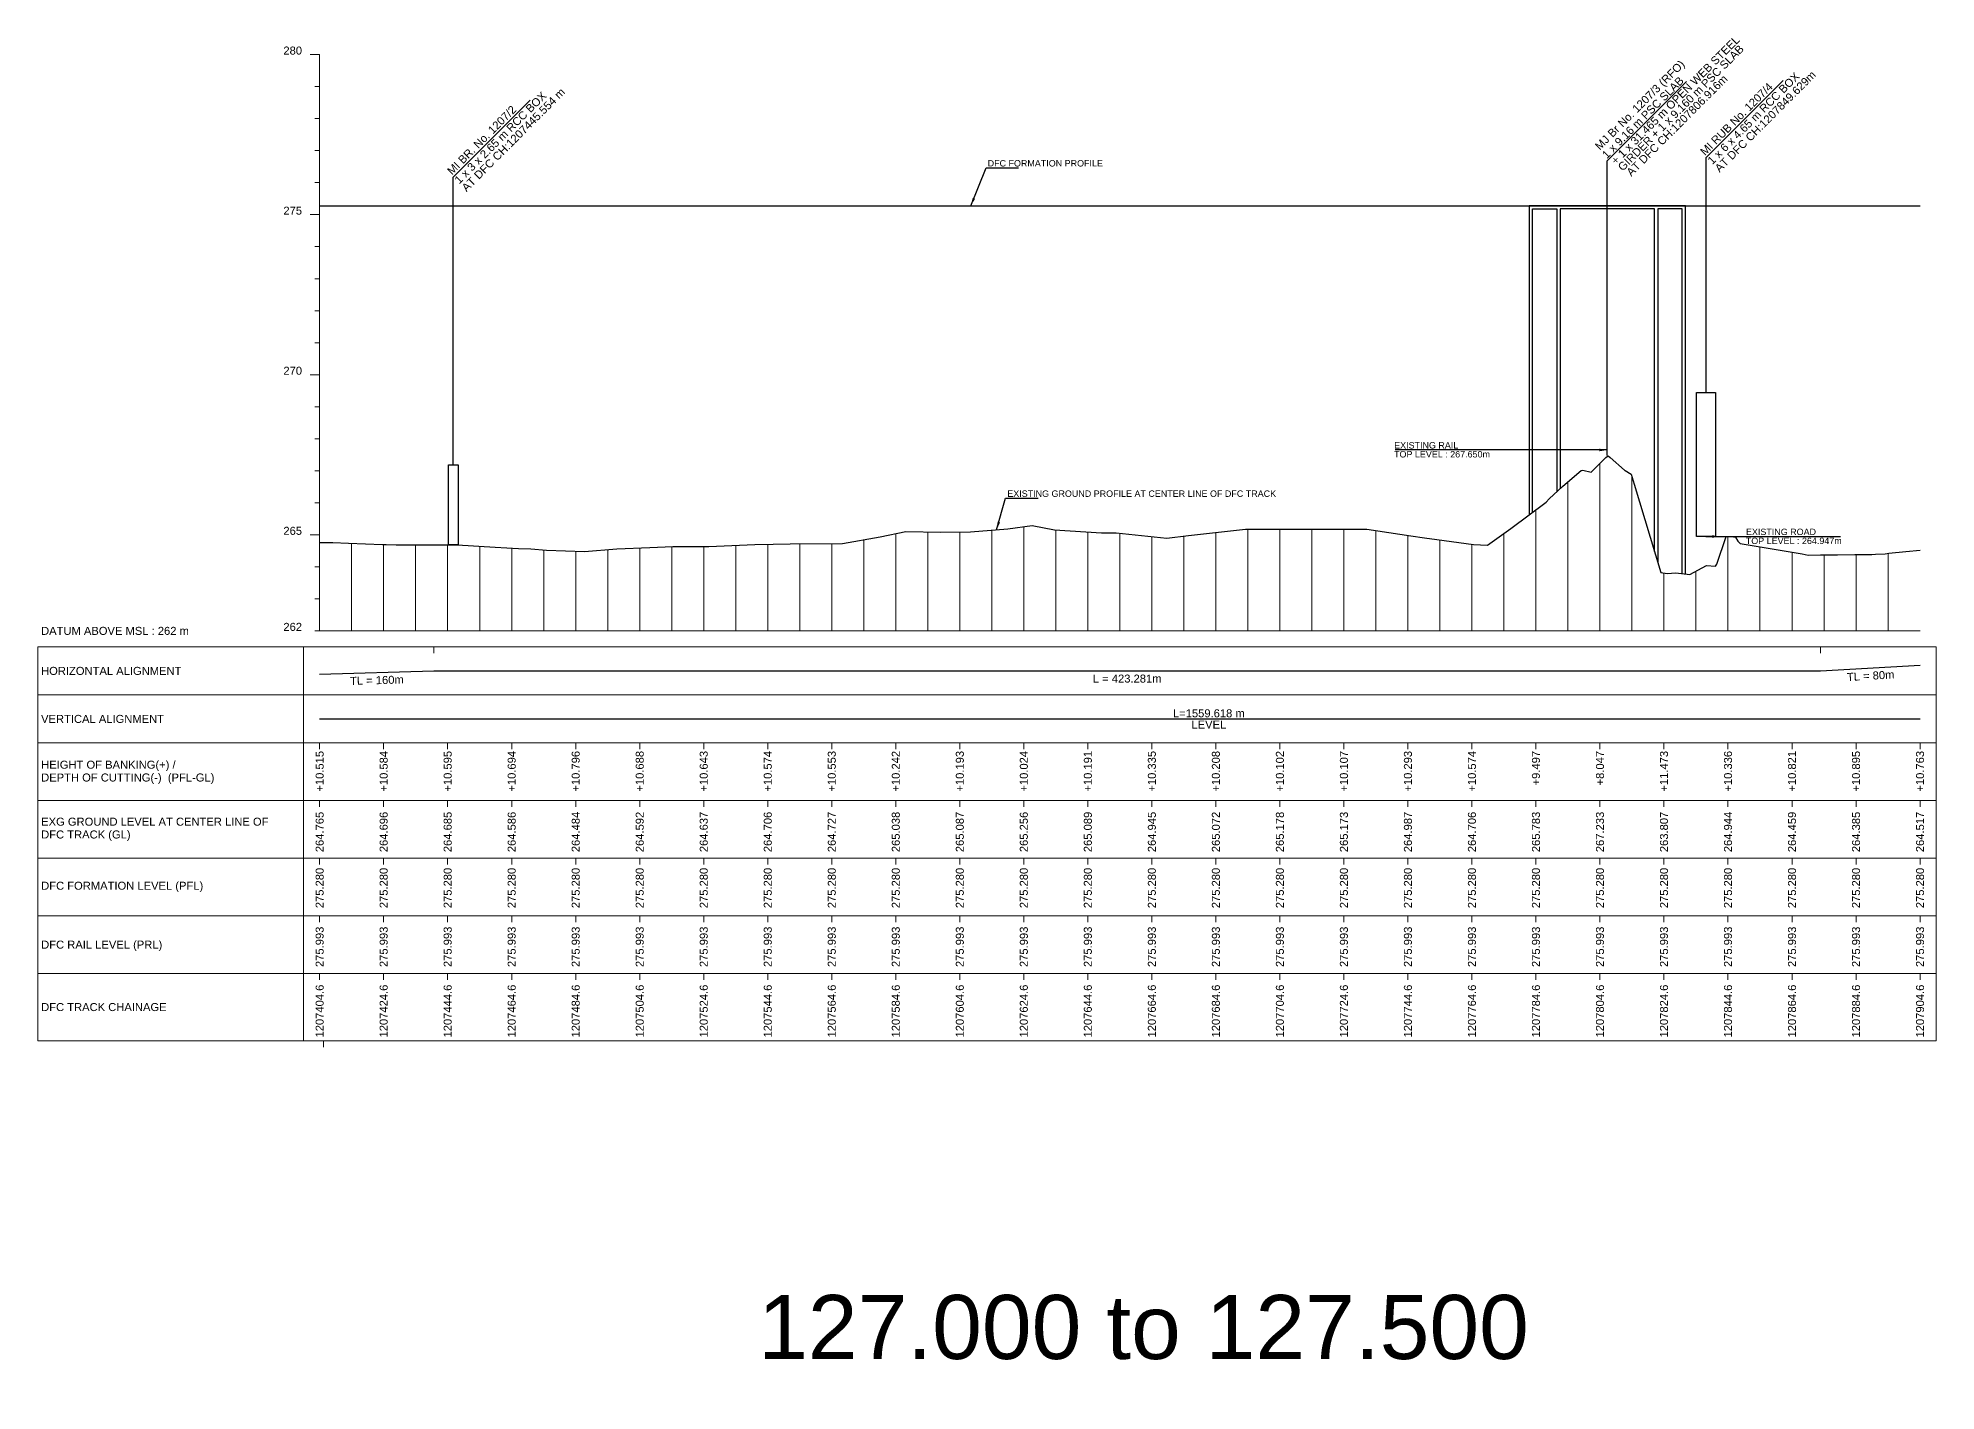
# Model space of a CAD drawing. Header units: metres. Extents: x 33905 to 43505, y -12340 to -11815.
# Drawn here: x 39912 to 40505, y -12237 to -11815 of the extents above; entities that cross this region are included whole.
import ezdxf
from ezdxf.enums import TextEntityAlignment as Align

# ---------------------------------------------------------------- set-up
doc = ezdxf.new("R2010")
doc.units = ezdxf.units.M
doc.header["$MEASUREMENT"] = 0
for name, color, linetype, lineweight in [('LS BRIDGE INDICATION', 10, 'Continuous', 30), ('LS CUT FILL', 10, 'Continuous', 0), ('LS DATUM', 7, 'Continuous', 0), ('LS DATUM X', 7, 'Continuous', 0), ('LS DATUM Y', 7, 'Continuous', 0), ('LS EXG GL', 7, 'Continuous', 0), ('LS EXG. GL', 7, 'Continuous', 0), ('LS FRAME', 7, 'Continuous', 0), ('LS PRO FL', 10, 'Continuous', 0), ('LS PRO. CUT & FILL', 10, 'Continuous', 0), ('LS PRO. DFCC CH', 10, 'Continuous', 0), ('LS PRO. FL', 10, 'Continuous', 0), ('LS PRO. RL', 10, 'Continuous', 0), ('LS PROFILE EXG GL', 7, 'Continuous', 30), ('LS PROFILE PRO FL', 1, 'Continuous', 30), ('LS TICKS', 7, 'Continuous', 0), ('Profile Grid', 7, 'Continuous', 0)]:
    doc.layers.add(name, color=color, linetype=linetype, lineweight=lineweight)
for name, color, linetype in [("LS BRIDGE'S", 7, 'Continuous'), ('LS HORIZONTAL ALIGNMENT', 10, 'Continuous'), ('LS VERTICAL ALIGNMENT', 10, 'Continuous'), ('ref text', 3, 'Continuous')]:
    doc.layers.add(name, color=color, linetype=linetype)
doc.styles.get("Standard").update_dxf_attribs({"font": 'arial.ttf'})
doc.styles.add('Style-Arial', font='arial.ttf')
doc.styles.add('StyleArial', font='arial.ttf')
doc.dimstyles.get("Standard").update_dxf_attribs({"dimtxt": 0.18, "dimasz": 0.18, "dimexe": 0.18, "dimexo": 0.0625, "dimgap": 0.09, "dimtad": 0, "dimtih": 1, "dimtoh": 1, "dimdec": 4, "dimzin": 0, "dimdsep": 46, "dimtxsty": 'Standard', "dimcen": 0.09, "dimadec": 0, "dimazin": 0, "dimtfac": 1, "dimtdec": 4, "dimtofl": 0, "dimtmove": 0, "dimatfit": 3, "dimfxl": 1, "dimtolj": 1, "dimtzin": 0, "dimarcsym": 0})

msp = doc.modelspace()

# ---------------------------------------------------------------- linework, layer by layer
at = {"layer": 'LS BRIDGE INDICATION'}
for points in [[(40402.29, -11867.2), (40377.89, -11867.2), (40377.89, -11963.74)], [(40378.89, -11962.99), (40378.89, -11868.2), (40386.54, -11868.2), (40386.54, -11956.47)], [(40402.29, -11868.2), (40387.54, -11868.2), (40387.54, -11955.53)], [(40426.69, -11982.28), (40426.69, -11867.2), (40402.29, -11867.2)], [(40417.04, -11975.16), (40417.04, -11868.2), (40402.29, -11868.2)], [(40425.69, -11982.16), (40425.69, -11868.2), (40418.04, -11868.2), (40418.04, -11978.47)]]:
    msp.add_lwpolyline(points, dxfattribs=at)
for points in [[(40430.13, -11925.53), (40436.13, -11925.53), (40436.13, -11970.53), (40430.13, -11970.53)], [(40040.25, -11948.15), (40043.25, -11948.15), (40043.25, -11973.15), (40040.25, -11973.15)]]:
    msp.add_lwpolyline(points, close=True, dxfattribs=at)
at = {"layer": "LS BRIDGE'S", "color": 10}
for points in [[(40402.29, -11945.21), (40402.29, -11853.15), (40427.06, -11828.38)], [(40433.23, -11925.53), (40433.23, -11852.19), (40457.28, -11828.14)], [(40041.75, -11948.15), (40041.75, -11858.25), (40065.8, -11834.2)]]:
    msp.add_lwpolyline(points, dxfattribs=at)
at = {"layer": 'LS DATUM X', "color": 7, "linetype": 'Continuous', "lineweight": 0}
msp.add_line((40000, -12000), (40500, -12000), dxfattribs=at)
at = {"layer": 'LS DATUM Y', "color": 7, "linetype": 'Continuous', "lineweight": 0}
for p, q in [((39997, -11820), (40000, -11820)), ((39997, -11820), (40000, -11820)), ((40000, -12000), (40000, -11820)), ((39998.5, -11830), (40000, -11830)), ((39998.5, -11840), (40000, -11840)), ((39998.5, -11850), (40000, -11850)), ((39998.5, -11860), (40000, -11860)), ((39997, -11870), (40000, -11870)), ((39998.5, -11880), (40000, -11880)), ((39998.5, -11890), (40000, -11890)), ((39998.5, -11900), (40000, -11900)), ((39998.5, -11910), (40000, -11910)), ((39997, -11920), (40000, -11920)), ((39998.5, -11930), (40000, -11930)), ((39998.5, -11940), (40000, -11940)), ((39998.5, -11950), (40000, -11950)), ((39998.5, -11960), (40000, -11960)), ((39997, -11970), (40000, -11970)), ((39998.5, -11980), (40000, -11980)), ((39998.5, -11990), (40000, -11990)), ((39998.5, -12000), (40000, -12000))]:
    msp.add_line(p, q, dxfattribs=at)
at = {"layer": 'LS FRAME'}
for points in [[(39995, -12005), (39912, -12005), (39912, -12020), (39995, -12020)], [(39995, -12020), (39912, -12020), (39912, -12035), (39995, -12035)], [(39995, -12035), (39912, -12035), (39912, -12053), (39995, -12053)], [(39995, -12053), (39912, -12053), (39912, -12071), (39995, -12071)], [(39995, -12071), (39912, -12071), (39912, -12089), (39995, -12089)], [(39995, -12089), (39912, -12089), (39912, -12107), (39995, -12107)], [(39995, -12107), (39912, -12107), (39912, -12128), (39995, -12128)]]:
    msp.add_lwpolyline(points, dxfattribs=at)
at = {"layer": 'LS FRAME', "color": 7, "linetype": 'Continuous', "lineweight": 0, "flags": 128}
for points in [[(39995, -12020), (40505, -12020), (40505, -12005), (39995, -12005), (39995, -12020)], [(39995, -12035), (40505, -12035), (40505, -12020), (39995, -12020), (39995, -12035)], [(39995, -12053), (40505, -12053), (40505, -12035), (39995, -12035), (39995, -12053)], [(39995, -12071), (40505, -12071), (40505, -12053), (39995, -12053), (39995, -12071)], [(39995, -12089), (40505, -12089), (40505, -12071), (39995, -12071), (39995, -12089)], [(39995, -12107), (40505, -12107), (40505, -12089), (39995, -12089), (39995, -12107)], [(39995, -12128), (40505, -12128), (40505, -12107), (39995, -12107), (39995, -12128)]]:
    msp.add_lwpolyline(points, close=True, dxfattribs=at)
at = {"layer": 'LS HORIZONTAL ALIGNMENT', "flags": 128}
msp.add_lwpolyline([(40000, -12013.53), (40035.67, -12012.5), (40035.67, -12012.5), (40468.92, -12012.5), (40468.92, -12012.5), (40500, -12010.74)], dxfattribs=at)
at = {"layer": 'LS PROFILE EXG GL', "flags": 128}
msp.add_lwpolyline([(40000, -11972.35), (40003.67, -11972.42), (40004.12, -11972.42), (40009.01, -11972.61), (40014.34, -11972.82), (40019.67, -11973.03), (40020.8, -11973.07), (40023.88, -11973.11), (40025.01, -11973.12), (40026.18, -11973.14), (40030.34, -11973.14), (40035.67, -11973.15), (40043.01, -11973.15), (40054.8, -11973.86), (40062.12, -11974.25), (40065.95, -11974.4), (40070.91, -11974.84), (40082.79, -11975.25), (40092.85, -11974.39), (40103.19, -11973.94), (40110.37, -11973.7), (40121.62, -11973.62), (40135.95, -11973.06), (40141.73, -11972.89), (40147.01, -11972.83), (40163.34, -11972.7), (40175.11, -11970.59), (40183.15, -11969), (40194.04, -11969.17), (40203.33, -11969.11), (40214.97, -11968.1), (40222.6, -11967.09), (40229.61, -11968.41), (40244.29, -11969.4), (40248.85, -11969.36), (40264.68, -11971.04), (40264.7, -11971.07), (40271.45, -11970.23), (40289.3, -11968.24), (40301.54, -11968.21), (40305.85, -11968.25), (40319.02, -11968.27), (40327.21, -11968.27), (40340.96, -11970.27), (40345.2, -11970.9), (40349, -11971.42), (40360.48, -11973.01), (40364.87, -11973.27), (40372.2, -11967.98), (40383.16, -11959.81), (40384.18, -11958.71), (40388.25, -11954.86), (40389.9, -11953.58), (40394.09, -11949.88), (40394.66, -11949.77), (40397.24, -11950.42), (40401.87, -11945.8), (40402.58, -11945.3), (40403.22, -11945.82), (40407.72, -11949.77), (40407.89, -11949.89), (40409.79, -11951.08), (40410.71, -11954.19), (40419.04, -11981.78), (40421.05, -11982.1), (40423.66, -11981.92), (40428.09, -11982.44), (40433.32, -11979.59), (40436.09, -11979.77), (40436.48, -11979.14), (40439.43, -11970.57), (40441.07, -11970.53), (40442.39, -11970.78), (40443.12, -11972.01), (40443.84, -11972.71), (40463.14, -11975.93), (40465.09, -11976.35), (40468.92, -11976.25), (40469.13, -11976.25), (40474.25, -11976.2), (40479.59, -11976.15), (40484.92, -11976.1), (40486.1, -11976.09), (40489.09, -11975.89), (40490.25, -11975.77), (40495.59, -11975.26), (40500, -11974.83)], dxfattribs=at)
at = {"layer": 'LS PROFILE PRO FL'}
msp.add_line((40000, -11867.2), (40500, -11867.2), dxfattribs=at)
at = {"layer": 'LS TICKS', "color": 7, "linetype": 'Continuous', "lineweight": 0, "flags": 128}
for points in [[(40035.67, -12007), (40035.67, -12005)], [(40468.92, -12007), (40468.92, -12005)], [(40000, -12037), (40000, -12035)], [(40020, -12037), (40020, -12035)], [(40040, -12037), (40040, -12035)], [(40060, -12037), (40060, -12035)], [(40080, -12037), (40080, -12035)], [(40100, -12037), (40100, -12035)], [(40120, -12037), (40120, -12035)], [(40140, -12037), (40140, -12035)], [(40160, -12037), (40160, -12035)], [(40180, -12037), (40180, -12035)], [(40200, -12037), (40200, -12035)], [(40220, -12037), (40220, -12035)], [(40240, -12037), (40240, -12035)], [(40260, -12037), (40260, -12035)], [(40280, -12037), (40280, -12035)], [(40300, -12037), (40300, -12035)], [(40320, -12037), (40320, -12035)], [(40340, -12037), (40340, -12035)], [(40360, -12037), (40360, -12035)], [(40380, -12037), (40380, -12035)], [(40400, -12037), (40400, -12035)], [(40420, -12037), (40420, -12035)], [(40440, -12037), (40440, -12035)], [(40460, -12037), (40460, -12035)], [(40480, -12037), (40480, -12035)], [(40500, -12037), (40500, -12035)], [(40000, -12055), (40000, -12053)], [(40020, -12055), (40020, -12053)], [(40040, -12055), (40040, -12053)], [(40060, -12055), (40060, -12053)], [(40080, -12055), (40080, -12053)], [(40100, -12055), (40100, -12053)], [(40120, -12055), (40120, -12053)], [(40140, -12055), (40140, -12053)], [(40160, -12055), (40160, -12053)], [(40180, -12055), (40180, -12053)], [(40200, -12055), (40200, -12053)], [(40220, -12055), (40220, -12053)], [(40240, -12055), (40240, -12053)], [(40260, -12055), (40260, -12053)], [(40280, -12055), (40280, -12053)], [(40300, -12055), (40300, -12053)], [(40320, -12055), (40320, -12053)], [(40340, -12055), (40340, -12053)], [(40360, -12055), (40360, -12053)], [(40380, -12055), (40380, -12053)], [(40400, -12055), (40400, -12053)], [(40420, -12055), (40420, -12053)], [(40440, -12055), (40440, -12053)], [(40460, -12055), (40460, -12053)], [(40480, -12055), (40480, -12053)], [(40500, -12055), (40500, -12053)], [(40000, -12073), (40000, -12071)], [(40020, -12073), (40020, -12071)], [(40040, -12073), (40040, -12071)], [(40060, -12073), (40060, -12071)], [(40080, -12073), (40080, -12071)], [(40100, -12073), (40100, -12071)], [(40120, -12073), (40120, -12071)], [(40140, -12073), (40140, -12071)], [(40160, -12073), (40160, -12071)], [(40180, -12073), (40180, -12071)], [(40200, -12073), (40200, -12071)], [(40220, -12073), (40220, -12071)], [(40240, -12073), (40240, -12071)], [(40260, -12073), (40260, -12071)], [(40280, -12073), (40280, -12071)], [(40300, -12073), (40300, -12071)], [(40320, -12073), (40320, -12071)], [(40340, -12073), (40340, -12071)], [(40360, -12073), (40360, -12071)], [(40380, -12073), (40380, -12071)], [(40400, -12073), (40400, -12071)], [(40420, -12073), (40420, -12071)], [(40440, -12073), (40440, -12071)], [(40460, -12073), (40460, -12071)], [(40480, -12073), (40480, -12071)], [(40500, -12073), (40500, -12071)], [(40000, -12091), (40000, -12089)], [(40020, -12091), (40020, -12089)], [(40040, -12091), (40040, -12089)], [(40060, -12091), (40060, -12089)], [(40080, -12091), (40080, -12089)], [(40100, -12091), (40100, -12089)], [(40120, -12091), (40120, -12089)], [(40140, -12091), (40140, -12089)], [(40160, -12091), (40160, -12089)], [(40180, -12091), (40180, -12089)], [(40200, -12091), (40200, -12089)], [(40220, -12091), (40220, -12089)], [(40240, -12091), (40240, -12089)], [(40260, -12091), (40260, -12089)], [(40280, -12091), (40280, -12089)], [(40300, -12091), (40300, -12089)], [(40320, -12091), (40320, -12089)], [(40340, -12091), (40340, -12089)], [(40360, -12091), (40360, -12089)], [(40380, -12091), (40380, -12089)], [(40400, -12091), (40400, -12089)], [(40420, -12091), (40420, -12089)], [(40440, -12091), (40440, -12089)], [(40460, -12091), (40460, -12089)], [(40480, -12091), (40480, -12089)], [(40500, -12091), (40500, -12089)], [(40000, -12109), (40000, -12107)], [(40020, -12109), (40020, -12107)], [(40040, -12109), (40040, -12107)], [(40060, -12109), (40060, -12107)], [(40080, -12109), (40080, -12107)], [(40100, -12109), (40100, -12107)], [(40120, -12109), (40120, -12107)], [(40140, -12109), (40140, -12107)], [(40160, -12109), (40160, -12107)], [(40180, -12109), (40180, -12107)], [(40200, -12109), (40200, -12107)], [(40220, -12109), (40220, -12107)], [(40240, -12109), (40240, -12107)], [(40260, -12109), (40260, -12107)], [(40280, -12109), (40280, -12107)], [(40300, -12109), (40300, -12107)], [(40320, -12109), (40320, -12107)], [(40340, -12109), (40340, -12107)], [(40360, -12109), (40360, -12107)], [(40380, -12109), (40380, -12107)], [(40400, -12109), (40400, -12107)], [(40420, -12109), (40420, -12107)], [(40440, -12109), (40440, -12107)], [(40460, -12109), (40460, -12107)], [(40480, -12109), (40480, -12107)], [(40500, -12109), (40500, -12107)], [(40001.25, -12130), (40001.25, -12128)]]:
    msp.add_lwpolyline(points, dxfattribs=at)
at = {"layer": 'LS VERTICAL ALIGNMENT', "flags": 128}
msp.add_lwpolyline([(40000, -12027.5), (40500, -12027.5)], dxfattribs=at)
at = {"layer": 'Profile Grid'}
for p, q in [((40400, -11947.67), (40400, -12000)), ((40390, -11953.49), (40390, -12000)), ((40410, -11951.8), (40410, -12000)), ((40380, -11962.17), (40380, -12000)), ((40010, -11972.65), (40010, -12000)), ((40170, -11971.51), (40170, -12000)), ((40180, -11969.62), (40180, -12000)), ((40190, -11969.1), (40190, -12000)), ((40200, -11969.13), (40200, -12000)), ((40210, -11968.53), (40210, -12000)), ((40220, -11967.44), (40220, -12000)), ((40230, -11968.44), (40230, -12000)), ((40240, -11969.11), (40240, -12000)), ((40250, -11969.48), (40250, -12000)), ((40260, -11970.55), (40260, -12000)), ((40270, -11970.41), (40270, -12000)), ((40280, -11969.28), (40280, -12000)), ((40290, -11968.24), (40290, -12000)), ((40300, -11968.22), (40300, -12000)), ((40310, -11968.25), (40310, -12000)), ((40320, -11968.27), (40320, -12000)), ((40330, -11968.68), (40330, -12000)), ((40340, -11970.13), (40340, -12000)), ((40350, -11971.56), (40350, -12000)), ((40370, -11969.57), (40370, -12000)), ((40440, -11970.56), (40440, -12000)), ((40020, -11973.04), (40020, -12000)), ((40030, -11973.14), (40030, -12000)), ((40040, -11973.15), (40040, -12000)), ((40050, -11973.57), (40050, -12000)), ((40060, -11974.14), (40060, -12000)), ((40070, -11974.76), (40070, -12000)), ((40080, -11975.16), (40080, -12000)), ((40090, -11974.63), (40090, -12000)), ((40100, -11974.08), (40100, -12000)), ((40110, -11973.71), (40110, -12000)), ((40120, -11973.63), (40120, -12000)), ((40130, -11973.29), (40130, -12000)), ((40140, -11972.94), (40140, -12000)), ((40150, -11972.81), (40150, -12000)), ((40160, -11972.73), (40160, -12000)), ((40360, -11972.94), (40360, -12000)), ((40450, -11973.74), (40450, -12000)), ((40460, -11975.41), (40460, -12000)), ((40470, -11976.24), (40470, -12000)), ((40480, -11976.15), (40480, -12000)), ((40490, -11975.8), (40490, -12000)), ((40420, -11981.93), (40420, -12000)), ((40430, -11981.4), (40430, -12000))]:
    msp.add_line(p, q, dxfattribs=at)

# ---------------------------------------------------------------- texts
at = {"layer": "LS BRIDGE'S", "color": 10}
for s, p in [(' + 1 x 31.465 m OPEN WEB STEEL', (40404.3, -11855.24)), (' GIRDER + 1 x 9.160 m PSC SLAB', (40406.42, -11857.26)), ('MJ Br No. 1207/3 (RFO) ', (40399.94, -11850.02)), ('1 x 9.16 m PSC SLAB', (40402.13, -11852.7)), ('AT DFC CH:1207806.916m', (40409.78, -11858.18)), ('MI RUB No. 1207/4', (40432.81, -11851.71)), ('1 x 6 x 4.65 m RCC BOX', (40435.11, -11854.55)), ('AT DFC CH:1207849.629m', (40437.37, -11856.92)), ('MI BR. No. 1207/2', (40041.33, -11857.76)), ('1 x 3 x 2.65 m RCC BOX', (40043.63, -11860.6)), ('AT DFC CH:1207445.554 m', (40045.89, -11862.98))]:
    msp.add_text(s, height=2.5, rotation=45, dxfattribs=at).set_placement(p)
at = {"layer": 'LS CUT FILL', "style": 'Style-Arial'}
for s, p in [('+10.515', (40000, -12037.5)), ('+10.584', (40020, -12037.5)), ('+10.595', (40040, -12037.5)), ('+10.694', (40060, -12037.5)), ('+10.796', (40080, -12037.5)), ('+10.688', (40100, -12037.5)), ('+10.643', (40120, -12037.5)), ('+10.574', (40140, -12037.5)), ('+10.553', (40160, -12037.5)), ('+10.242', (40180, -12037.5)), ('+10.193', (40200, -12037.5)), ('+10.024', (40220, -12037.5)), ('+10.191', (40240, -12037.5)), ('+10.335', (40260, -12037.5)), ('+10.208', (40280, -12037.5)), ('+10.102', (40300, -12037.5)), ('+10.107', (40320, -12037.5)), ('+10.293', (40340, -12037.5)), ('+10.574', (40360, -12037.5)), ('+9.497', (40380, -12037.5)), ('+8.047', (40400, -12037.5)), ('+11.473', (40420, -12037.5)), ('+10.336', (40440, -12037.5)), ('+10.821', (40460, -12037.5)), ('+10.895', (40480, -12037.5)), ('+10.763', (40500, -12037.5))]:
    msp.add_text(s, height=2.5, rotation=90, dxfattribs=at).set_placement(p, align=Align.MIDDLE_RIGHT)
at = {"layer": 'LS DATUM', "color": 7, "style": 'StyleArial'}
msp.add_text('DATUM ABOVE MSL : 262 m', height=2.5, rotation=0.00003, dxfattribs=at).set_placement((39912.97, -12000), align=Align.MIDDLE_LEFT)
at = {"layer": 'LS DATUM Y', "color": 7, "lineweight": 0, "style": 'Style-Arial'}
for s, p in [('280', (39994.5, -11820)), ('280', (39994.5, -11820)), ('275', (39994.5, -11870)), ('270', (39994.5, -11920)), ('265', (39994.5, -11970)), ('262', (39994.5, -12000))]:
    msp.add_text(s, height=2.5, dxfattribs=at).set_placement(p, align=Align.RIGHT)
at = {"layer": 'LS EXG GL', "style": 'Style-Arial'}
for s, p in [('264.765', (40000, -12056.5)), ('264.696', (40020, -12056.5)), ('264.685', (40040, -12056.5)), ('264.586', (40060, -12056.5)), ('264.484', (40080, -12056.5)), ('264.592', (40100, -12056.5)), ('264.637', (40120, -12056.5)), ('264.706', (40140, -12056.5)), ('264.727', (40160, -12056.5)), ('265.038', (40180, -12056.5)), ('265.087', (40200, -12056.5)), ('265.256', (40220, -12056.5)), ('265.089', (40240, -12056.5)), ('264.945', (40260, -12056.5)), ('265.072', (40280, -12056.5)), ('265.178', (40300, -12056.5)), ('265.173', (40320, -12056.5)), ('264.987', (40340, -12056.5)), ('264.706', (40360, -12056.5)), ('265.783', (40380, -12056.5)), ('267.233', (40400, -12056.5)), ('263.807', (40420, -12056.5)), ('264.944', (40440, -12056.5)), ('264.459', (40460, -12056.5)), ('264.385', (40480, -12056.5)), ('264.517', (40500, -12056.5))]:
    msp.add_text(s, height=2.5, rotation=90, dxfattribs=at).set_placement(p, align=Align.MIDDLE_RIGHT)
at = {"layer": 'LS EXG. GL', "color": 7, "style": 'StyleArial'}
for s, p in [('EXG GROUND LEVEL AT CENTER LINE OF ', (39913, -12059.6)), ('DFC TRACK (GL)', (39913, -12063.6))]:
    msp.add_text(s, height=2.5, rotation=0.00003, dxfattribs=at).set_placement(p, align=Align.MIDDLE_LEFT)
at = {"layer": 'LS HORIZONTAL ALIGNMENT', "style": 'StyleArial'}
msp.add_text('HORIZONTAL ALIGNMENT', height=2.5, rotation=0.00003, dxfattribs=at).set_placement((39912.97, -12012.5), align=Align.MIDDLE_LEFT)
at = {"layer": 'LS HORIZONTAL ALIGNMENT', "char_height": 2.5, "attachment_point": 5, "line_spacing_factor": 0.6, "style": 'Style-Arial'}
for s, insert, rotation in [('TL = 160m', (40017.89, -12015.43), 1.64602), ('TL = 80m', (40484.57, -12014.03), 3.23606)]:
    msp.add_mtext(s, dxfattribs=dict(at, insert=insert, rotation=rotation))
at = {"layer": 'LS HORIZONTAL ALIGNMENT', "insert": (40252.3, -12014.92), "char_height": 2.5, "attachment_point": 5, "line_spacing_factor": 0.6, "style": 'Style-Arial'}
msp.add_mtext('L = 423.281m', dxfattribs=at)
at = {"layer": 'LS PRO FL', "style": 'Style-Arial'}
for p in [(40000, -12074), (40020, -12074), (40040, -12074), (40060, -12074), (40080, -12074), (40100, -12074), (40120, -12074), (40140, -12074), (40160, -12074), (40180, -12074), (40200, -12074), (40220, -12074), (40240, -12074), (40260, -12074), (40280, -12074), (40300, -12074), (40320, -12074), (40340, -12074), (40360, -12074), (40380, -12074), (40400, -12074), (40420, -12074), (40440, -12074), (40460, -12074), (40480, -12074), (40500, -12074)]:
    msp.add_text('275.280', height=2.5, rotation=90, dxfattribs=at).set_placement(p, align=Align.MIDDLE_RIGHT)
at = {"layer": 'LS PRO. CUT & FILL', "color": 10, "style": 'StyleArial'}
for s, p in [('HEIGHT OF BANKING(+) /', (39913, -12041.8)), ('DEPTH OF CUTTING(-)  (PFL-GL)', (39913, -12045.8))]:
    msp.add_text(s, height=2.5, rotation=0.00003, dxfattribs=at).set_placement(p, align=Align.MIDDLE_LEFT)
at = {"layer": 'LS PRO. DFCC CH'}
for s, p in [('1207404.6', (40001.25, -12127)), ('1207424.6', (40021.25, -12127)), ('1207444.6', (40041.25, -12127)), ('1207464.6', (40061.25, -12127)), ('1207484.6', (40081.25, -12127)), ('1207504.6', (40101.25, -12127)), ('1207524.6', (40121.25, -12127)), ('1207544.6', (40141.25, -12127)), ('1207564.6', (40161.25, -12127)), ('1207584.6', (40181.25, -12127)), ('1207604.6', (40201.25, -12127)), ('1207624.6', (40221.25, -12127)), ('1207644.6', (40241.25, -12127)), ('1207664.6', (40261.25, -12127)), ('1207684.6', (40281.25, -12127)), ('1207704.6', (40301.25, -12127)), ('1207724.6', (40321.25, -12127)), ('1207744.6', (40341.25, -12127)), ('1207764.6', (40361.25, -12127)), ('1207784.6', (40381.25, -12127)), ('1207804.6', (40401.25, -12127)), ('1207824.6', (40421.25, -12127)), ('1207844.6', (40441.25, -12127)), ('1207864.6', (40461.25, -12127)), ('1207884.6', (40481.25, -12127)), ('1207904.6', (40501.25, -12127))]:
    msp.add_text(s, height=2.5, rotation=90, dxfattribs=at).set_placement(p)
at = {"layer": 'LS PRO. DFCC CH', "color": 10, "style": 'Style-Arial'}
msp.add_text('DFC TRACK CHAINAGE', height=2.5, rotation=0.00003, dxfattribs=at).set_placement((39913, -12117.5), align=Align.MIDDLE_LEFT)
at = {"layer": 'LS PRO. FL', "color": 10, "style": 'StyleArial'}
msp.add_text('DFC FORMATION LEVEL (PFL) ', height=2.5, rotation=0.00003, dxfattribs=at).set_placement((39913, -12079.6), align=Align.MIDDLE_LEFT)
at = {"layer": 'LS PRO. RL', "color": 10, "style": 'StyleArial'}
msp.add_text('DFC RAIL LEVEL (PRL)', height=2.5, rotation=0.00003, dxfattribs=at).set_placement((39913, -12098), align=Align.MIDDLE_LEFT)
at = {"layer": 'LS PRO. RL'}
for p in [(40001.25, -12105), (40021.25, -12105), (40041.25, -12105), (40061.25, -12105), (40081.25, -12105), (40101.25, -12105), (40121.25, -12105), (40141.25, -12105), (40161.25, -12105), (40181.25, -12105), (40201.25, -12105), (40221.25, -12105), (40241.25, -12105), (40261.25, -12105), (40281.25, -12105), (40301.25, -12105), (40321.25, -12105), (40341.25, -12105), (40361.25, -12105), (40381.25, -12105), (40401.25, -12105), (40421.25, -12105), (40441.25, -12105), (40461.25, -12105), (40481.25, -12105), (40501.25, -12105)]:
    msp.add_text('275.993', height=2.5, rotation=90, dxfattribs=at).set_placement(p)
at = {"layer": 'LS PROFILE EXG GL', "color": 7, "lineweight": 0, "style": 'Style-Arial'}
for s, p in [('EXISTING RAIL ', (40335.71, -11943.04)), ('TOP LEVEL : 267.650m', (40335.67, -11945.84)), ('EXISTING GROUND PROFILE AT CENTER LINE OF DFC TRACK', (40214.84, -11958.14)), ('TOP LEVEL : 264.947m', (40445.57, -11972.88)), ('EXISTING ROAD ', (40445.62, -11970.08))]:
    msp.add_text(s, height=2, dxfattribs=at).set_placement(p)
at = {"layer": 'LS PROFILE PRO FL', "style": 'Style-Arial'}
msp.add_text(' DFC FORMATION PROFILE', height=2, dxfattribs=at).set_placement((40207.93, -11854.96, 0))
at = {"layer": 'LS VERTICAL ALIGNMENT', "style": 'StyleArial'}
msp.add_text('VERTICAL ALIGNMENT', height=2.5, rotation=0.00003, dxfattribs=at).set_placement((39912.97, -12027.5), align=Align.MIDDLE_LEFT)
at = {"layer": 'LS VERTICAL ALIGNMENT', "insert": (40277.81, -12027.5), "char_height": 2.5, "attachment_point": 5, "line_spacing_factor": 0.84, "style": 'Style-Arial'}
msp.add_mtext('L=1559.618 m\\PLEVEL', dxfattribs=at)
at = {"layer": 'ref text', "color": 3, "insert": (40137, -12227.71), "char_height": 20, "width": 259.0433, "attachment_point": 7, "bg_fill": 3, "box_fill_scale": 1.5, "bg_fill_color": 256, "bg_fill_transparency": 0}
msp.add_mtext('127.000 to 127.500', dxfattribs=at)

# ---------------------------------------------------------------- leaders
at = {"layer": 'LS PROFILE EXG GL', "color": 7, "lineweight": -3}
for points in [[(40402.29, -11943.5), (40362.87, -11943.5), (40336, -11943.5)], [(40211.52, -11968.4), (40214.33, -11958.6), (40224.47, -11958.6)], [(40433.13, -11970.53), (40448.24, -11970.53), (40475.11, -11970.53)]]:
    msp.add_leader(points, dimstyle='Standard', override={"dimasz": 2.5, "dimexe": 0.25, "dimexo": 0.25, "dimgap": 0.25, "dimtad": 0, "dimtih": 0, "dimtoh": 0, "dimzin": 11, "dimadec": 4, "dimazin": 3, "dimatfit": 1, "dimfrac": 2, "dimtolj": 0, "dimtzin": 11}, dxfattribs=at)
at = {"layer": 'LS PROFILE PRO FL', "lineweight": -3}
msp.add_leader([(40203.47, -11867.2, 0), (40208.21, -11855.42, 0), (40218.35, -11855.42, 0)], dimstyle='Standard', override={"dimasz": 2.5, "dimexe": 0.25, "dimexo": 0.25, "dimgap": 0.25, "dimtad": 0, "dimtih": 0, "dimtoh": 0, "dimzin": 11, "dimadec": 4, "dimazin": 3, "dimatfit": 1, "dimfrac": 2, "dimtolj": 0, "dimtzin": 11}, dxfattribs=at)

doc.saveas('drawing.dxf')
